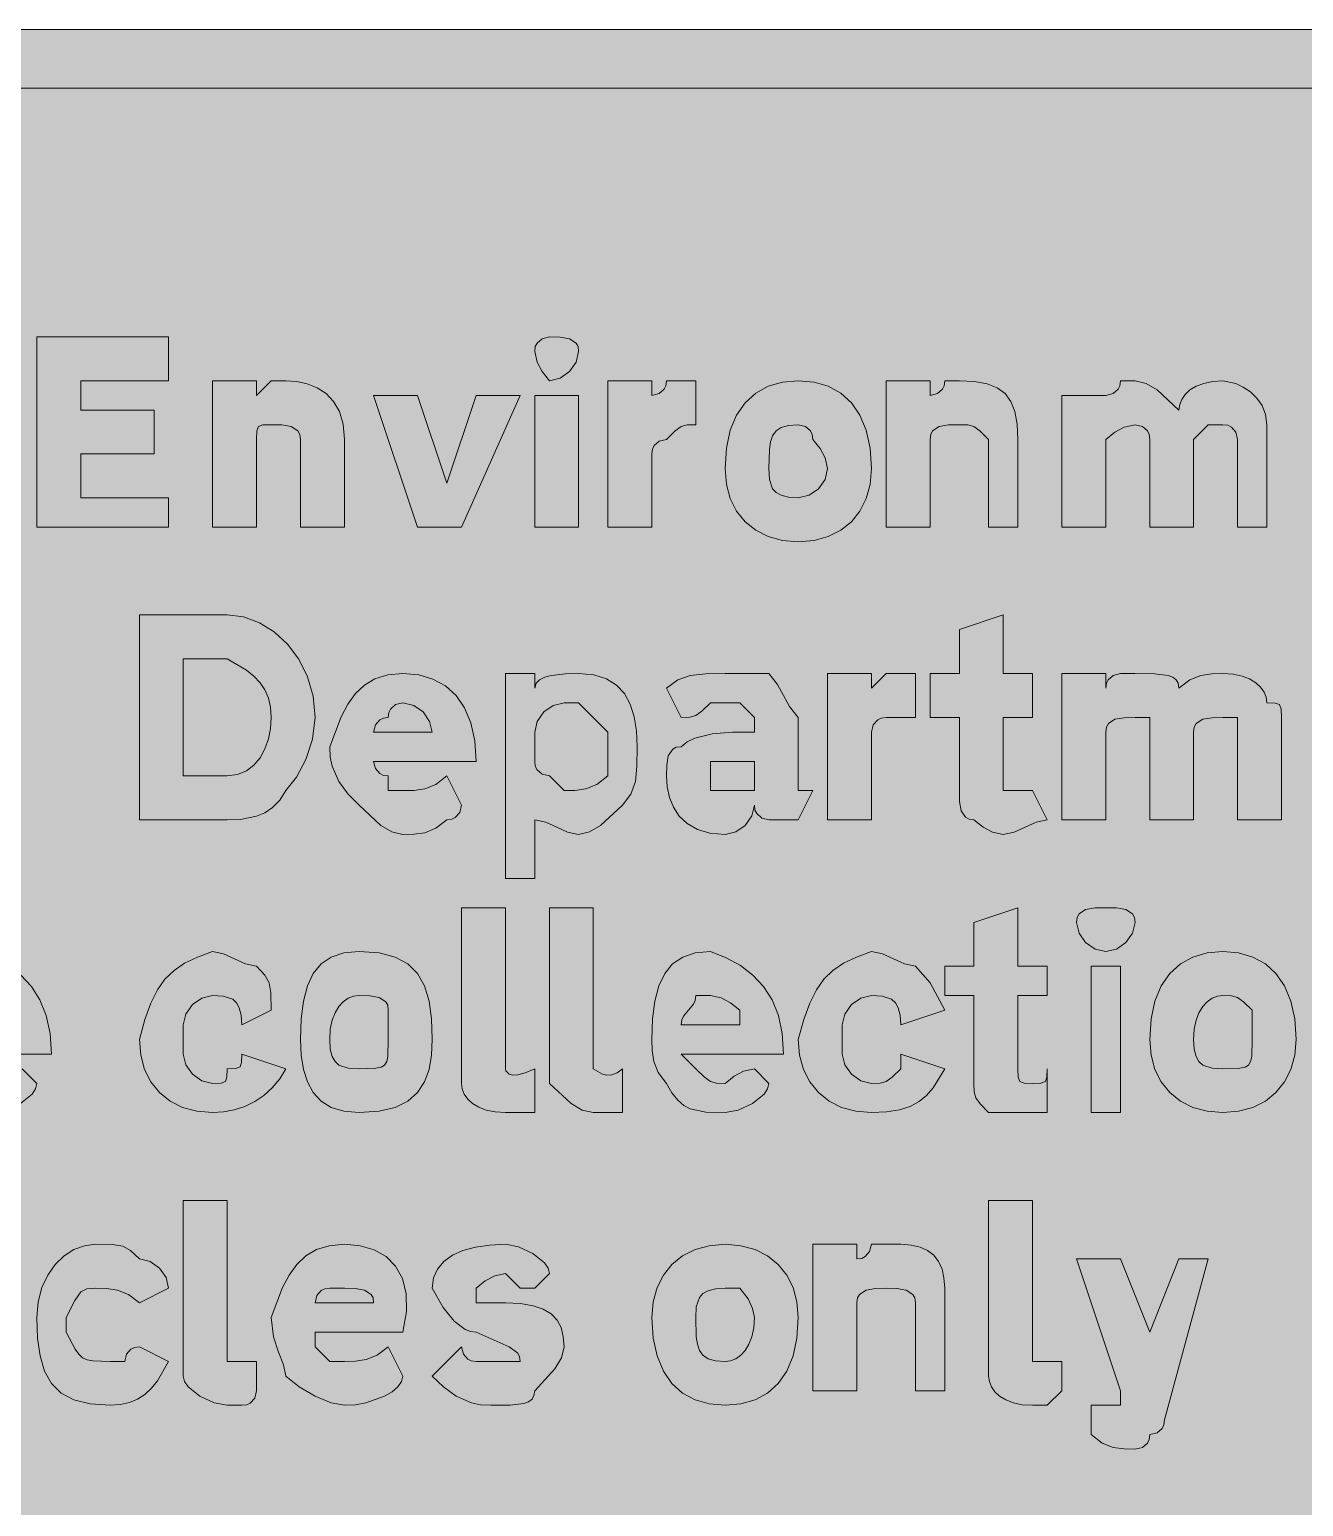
# Model space of a CAD drawing. Header units: metres. Extents: x 121 to 445, y 9 to 260.
# Drawn here: x 257.7 to 362.1, y 139.1 to 260.2 of the extents above; entities that cross this region are included whole.
import ezdxf

# ---------------------------------------------------------------- set-up
doc = ezdxf.new("R2010")
doc.units = ezdxf.units.M
doc.layers.add('FILL_BLACK_000000', color=7, linetype='Continuous', true_color=0x000000)
doc.layers.add('FILL_WHITE_FFFFFF', color=7, linetype='Continuous', true_color=0xffffff)

msp = doc.modelspace()

# ---------------------------------------------------------------- hatches: boundary and pattern name
at = {"layer": 'FILL_BLACK_000000', "true_color": 0x000000}
h = msp.add_hatch(color=7, dxfattribs=at)
h.dxf.hatch_style = 1
h.paths.add_polyline_path([(131.07, 9.36), (130.17, 9.42), (129.27, 9.58), (128.37, 9.87), (127.47, 10.26), (125.67, 11.38), (123.87, 12.96), (122.99, 14.07), (122.22, 15.51), (121.68, 17.18), (121.47, 18.96), (121.47, 250.56), (121.68, 252.36), (122.22, 254.16), (122.99, 255.96), (123.87, 257.76), (125.67, 258.64), (127.47, 259.41), (129.27, 259.95), (131.07, 260.16), (435.87, 260.16), (436.77, 260.14), (437.67, 260.01), (438.57, 259.65), (439.47, 258.96), (440.35, 258.77), (441.12, 258.36), (441.87, 257.76), (443.52, 255.96), (444.06, 255.06), (444.27, 254.16), (444.46, 253.26), (444.87, 252.36), (445.28, 251.46), (445.47, 250.56), (445.47, 18.96), (445.41, 18.06), (445.25, 17.18), (444.96, 16.32), (444.57, 15.51), (444.06, 14.75), (443.45, 14.07), (442.71, 13.46), (441.87, 12.96), (441.37, 12.12), (440.76, 11.38), (440.08, 10.77), (439.32, 10.26), (438.51, 9.87), (437.65, 9.58), (436.77, 9.42), (435.87, 9.36), (131.07, 9.36)])
h = msp.add_hatch(color=7, dxfattribs=at)
h.dxf.hatch_style = 1
h.paths.add_polyline_path([(261.87, 221.76), (269.07, 221.76), (269.07, 219.36), (258.27, 219.36), (258.27, 234.96), (269.07, 234.96), (269.07, 231.36), (261.87, 231.36), (261.87, 228.96), (267.87, 228.96), (267.87, 225.36), (261.87, 225.36), (261.87, 221.76)])
h = msp.add_hatch(color=7, dxfattribs=at)
h.dxf.hatch_style = 1
h.paths.add_polyline_path([(302.46, 232.88), (301.92, 232.11), (301.15, 231.57), (300.27, 231.36), (299.67, 232.11), (299.26, 232.88), (299.07, 233.76), (299.12, 234.16), (299.26, 234.45), (299.67, 234.81), (300.27, 234.96), (301.15, 234.94), (301.92, 234.81), (302.46, 234.45), (302.62, 234.16), (302.67, 233.76), (302.46, 232.88)])
h = msp.add_hatch(color=7, dxfattribs=at)
h.dxf.hatch_style = 1
h.paths.add_polyline_path([(279.87, 219.36), (279.87, 225.36), (279.87, 226.56), (279.82, 226.96), (279.66, 227.25), (279.12, 227.61), (278.35, 227.74), (277.47, 227.76), (276.78, 227.74), (276.42, 227.61), (276.29, 227.25), (276.27, 226.56), (276.27, 219.36), (272.67, 219.36), (272.67, 231.36), (276.27, 231.36), (276.27, 230.16), (277.47, 231.36), (278.67, 231.36), (279.57, 231.3), (280.43, 231.12), (281.24, 230.79), (281.97, 230.31), (282.58, 229.66), (283.06, 228.83), (283.36, 227.8), (283.47, 226.56), (283.47, 219.36), (279.87, 219.36)])
h = msp.add_hatch(color=7, dxfattribs=at)
h.dxf.hatch_style = 1
h.paths.add_polyline_path([(305.07, 231.36), (308.67, 231.36), (308.67, 230.16), (309.27, 230.31), (309.68, 230.67), (309.82, 230.96), (309.87, 231.36), (312.27, 231.36), (312.27, 227.76), (311.56, 227.74), (311.07, 227.61), (310.58, 227.25), (309.87, 226.56), (309.27, 226.41), (308.86, 226.05), (308.72, 225.76), (308.67, 225.36), (308.67, 219.36), (305.07, 219.36), (305.07, 231.36)])
h = msp.add_hatch(color=7, dxfattribs=at)
h.dxf.hatch_style = 1
h.paths.add_polyline_path([(326.24, 221.7), (325.72, 220.68), (325.02, 219.81), (324.15, 219.11), (323.13, 218.59), (321.96, 218.27), (320.67, 218.16), (319.38, 218.27), (318.21, 218.59), (317.19, 219.11), (316.32, 219.81), (315.62, 220.68), (315.1, 221.7), (314.78, 222.87), (314.67, 224.16), (314.78, 225.85), (315.1, 227.31), (315.62, 228.55), (316.32, 229.56), (317.19, 230.35), (318.21, 230.91), (319.38, 231.25), (320.67, 231.36), (321.96, 231.25), (323.13, 230.91), (324.15, 230.35), (325.02, 229.56), (325.72, 228.55), (326.24, 227.31), (326.56, 225.85), (326.67, 224.16), (326.56, 222.87), (326.24, 221.7)])
h.paths.add_polyline_path([(322.47, 225.81), (321.87, 226.56), (321.82, 226.96), (321.68, 227.25), (321.27, 227.61), (320.67, 227.76), (319.88, 227.7), (319.28, 227.53), (318.86, 227.25), (318.57, 226.86), (318.4, 226.35), (318.31, 225.73), (318.27, 224.16), (318.31, 223.28), (318.57, 222.51), (318.86, 222.2), (319.28, 221.97), (319.88, 221.81), (320.67, 221.76), (321.55, 221.97), (322.32, 222.51), (322.86, 223.28), (323.07, 224.16), (322.88, 225.04), (322.47, 225.81)], flags=16)
h = msp.add_hatch(color=7, dxfattribs=at)
h.dxf.hatch_style = 1
h.paths.add_polyline_path([(336.27, 219.36), (336.27, 225.36), (336.27, 226.56), (335.56, 227.25), (335.07, 227.61), (334.58, 227.74), (333.87, 227.76), (332.99, 227.74), (332.22, 227.61), (331.68, 227.25), (331.52, 226.96), (331.47, 226.56), (331.47, 219.36), (327.87, 219.36), (327.87, 231.36), (331.47, 231.36), (331.47, 230.16), (332.07, 230.31), (332.48, 230.67), (332.62, 230.96), (332.67, 231.36), (333.87, 231.36), (335.11, 231.3), (336.14, 231.12), (336.97, 230.79), (337.62, 230.31), (338.1, 229.66), (338.43, 228.83), (338.61, 227.8), (338.67, 226.56), (338.67, 219.36), (336.27, 219.36)])
h = msp.add_hatch(color=7, dxfattribs=at)
h.dxf.hatch_style = 1
h.paths.add_polyline_path([(353.07, 226.56), (353.07, 219.36), (349.47, 219.36), (349.47, 226.56), (349.42, 226.96), (349.28, 227.25), (348.87, 227.61), (348.27, 227.76), (347.39, 227.57), (346.62, 227.16), (345.87, 226.56), (345.87, 219.36), (342.27, 219.36), (342.27, 230.16), (345.87, 230.16), (346.47, 230.31), (346.88, 230.67), (347.02, 230.96), (347.07, 231.36), (348.27, 231.36), (349.17, 231.15), (350.07, 230.61), (351.87, 228.96), (351.93, 229.41), (352.1, 229.84), (352.38, 230.25), (352.77, 230.61), (353.28, 230.92), (353.9, 231.15), (354.63, 231.31), (355.47, 231.36), (356.54, 231.13), (357.14, 230.85), (357.72, 230.46), (358.25, 229.95), (358.68, 229.33), (358.96, 228.6), (359.07, 227.76), (359.07, 219.36), (356.67, 219.36), (356.67, 226.56), (356.52, 227.16), (356.16, 227.57), (355.87, 227.71), (355.47, 227.76), (354.27, 227.76), (353.07, 226.56)])
h = msp.add_hatch(color=7, dxfattribs=at)
h.dxf.hatch_style = 1
h.paths.add_polyline_path([(285.87, 230.16), (289.47, 230.16), (291.87, 222.96), (294.27, 230.16), (297.87, 230.16), (293.07, 219.36), (291.87, 219.36), (289.47, 219.36), (285.87, 230.16)])
h = msp.add_hatch(color=7, dxfattribs=at)
h.dxf.hatch_style = 1
h.paths.add_polyline_path([(299.07, 219.36), (299.07, 230.16), (302.67, 230.16), (302.67, 219.36), (299.07, 219.36)])
h = msp.add_hatch(color=7, dxfattribs=at)
h.dxf.hatch_style = 1
h.paths.add_polyline_path([(266.67, 212.16), (273.87, 212.16), (275.21, 212), (276.51, 211.52), (277.73, 210.77), (278.82, 209.76), (279.74, 208.53), (280.45, 207.1), (280.91, 205.5), (281.07, 203.76), (280.86, 201.98), (280.32, 200.31), (279.55, 198.87), (278.67, 197.76), (278.17, 196.97), (277.58, 196.37), (276.94, 195.95), (276.27, 195.66), (274.96, 195.4), (273.87, 195.36), (266.67, 195.36), (266.67, 212.16)])
h.paths.add_polyline_path([(272.67, 198.96), (273.87, 198.96), (274.71, 199.07), (275.45, 199.37), (276.06, 199.85), (276.57, 200.46), (276.96, 201.19), (277.25, 202), (277.41, 202.86), (277.47, 203.76), (277.41, 204.61), (277.25, 205.35), (276.96, 206.02), (276.57, 206.61), (276.06, 207.15), (275.45, 207.64), (273.87, 208.56), (272.67, 208.56), (270.27, 208.56), (270.27, 198.96), (272.67, 198.96)], flags=16)
h = msp.add_hatch(color=7, dxfattribs=at)
h.dxf.hatch_style = 1
h.paths.add_polyline_path([(339.87, 207.36), (339.87, 203.76), (337.47, 203.76), (337.47, 198.96), (337.47, 197.76), (338.67, 197.76), (339.87, 197.76), (341.07, 195.36), (340.17, 195.17), (339.27, 194.76), (338.37, 194.35), (337.47, 194.16), (336.59, 194.35), (335.82, 194.76), (335.07, 195.36), (334.67, 195.41), (334.38, 195.57), (334.02, 196.11), (333.89, 196.88), (333.87, 197.76), (333.87, 203.76), (331.47, 203.76), (331.47, 207.36), (333.87, 207.36), (333.87, 210.96), (337.47, 212.16), (337.47, 207.36), (339.87, 207.36)])
h = msp.add_hatch(color=7, dxfattribs=at)
h.dxf.hatch_style = 1
h.paths.add_polyline_path([(286.02, 199.56), (286.38, 199.15), (286.67, 199.01), (287.07, 198.96), (287.07, 197.76), (288.27, 197.76), (289.17, 197.78), (290.07, 197.91), (290.97, 198.27), (291.87, 198.96), (293.07, 196.56), (292.92, 195.96), (292.56, 195.55), (292.27, 195.41), (291.87, 195.36), (290.97, 194.67), (290.07, 194.31), (289.17, 194.18), (288.27, 194.16), (287.37, 194.37), (286.47, 194.91), (284.67, 196.56), (283.79, 197.48), (283.02, 198.51), (282.48, 199.77), (282.32, 200.51), (282.27, 201.36), (283.21, 203.82), (283.75, 204.84), (284.37, 205.71), (285.11, 206.41), (285.98, 206.93), (287.03, 207.25), (288.27, 207.36), (289.56, 207.25), (290.73, 206.91), (291.75, 206.35), (292.62, 205.56), (293.32, 204.55), (293.84, 203.31), (294.16, 201.85), (294.27, 200.16), (285.87, 200.16), (286.02, 199.56)])
h.paths.add_polyline_path([(290.46, 203.44), (289.92, 204.21), (289.15, 204.75), (288.27, 204.96), (287.67, 204.81), (287.26, 204.45), (287.12, 204.16), (287.07, 203.76), (286.67, 203.71), (286.38, 203.57), (286.02, 203.16), (285.87, 202.56), (290.67, 202.56), (290.46, 203.44)], flags=16)
h = msp.add_hatch(color=7, dxfattribs=at)
h.dxf.hatch_style = 1
h.paths.add_polyline_path([(307.32, 198.51), (306.96, 197.48), (306.27, 196.56), (304.47, 194.91), (303.57, 194.37), (302.67, 194.16), (301.77, 194.35), (300.87, 194.76), (299.97, 195.17), (299.07, 195.36), (299.07, 190.56), (296.67, 190.56), (296.67, 207.36), (299.07, 207.36), (299.07, 206.16), (299.18, 206.56), (299.46, 206.85), (299.89, 207.07), (300.42, 207.21), (301.6, 207.34), (302.67, 207.36), (303.91, 207.25), (304.94, 206.93), (305.77, 206.41), (306.42, 205.71), (306.9, 204.84), (307.23, 203.82), (307.41, 202.65), (307.47, 201.36), (307.45, 199.77), (307.32, 198.51)])
h.paths.add_polyline_path([(303.27, 197.91), (304.17, 198.27), (305.07, 198.96), (305.07, 200.16), (305.07, 202.56), (302.67, 204.96), (301.47, 204.96), (300.59, 204.75), (299.82, 204.21), (299.28, 203.44), (299.07, 202.56), (299.07, 200.16), (299.12, 199.76), (299.26, 199.47), (299.67, 199.11), (300.27, 198.96), (301.47, 197.76), (302.37, 197.78), (303.27, 197.91)], flags=16)
h = msp.add_hatch(color=7, dxfattribs=at)
h.dxf.hatch_style = 1
h.paths.add_polyline_path([(318.27, 195.36), (317.67, 195.51), (317.26, 195.87), (317.12, 196.16), (317.07, 196.56), (316.86, 195.68), (316.32, 194.91), (315.55, 194.37), (314.67, 194.16), (313.43, 194.27), (312.4, 194.57), (311.57, 195.05), (310.92, 195.66), (310.44, 196.39), (310.11, 197.2), (309.93, 198.06), (309.87, 198.96), (309.89, 199.84), (310.02, 200.61), (310.38, 201.15), (310.67, 201.31), (311.07, 201.36), (311.57, 201.76), (312.18, 202.05), (313.62, 202.41), (315.29, 202.54), (317.07, 202.56), (317.07, 203.76), (315.87, 204.96), (314.67, 204.96), (313.47, 204.96), (312.76, 204.27), (312.27, 203.91), (311.78, 203.78), (311.07, 203.76), (309.87, 206.16), (310.79, 206.85), (311.82, 207.21), (313.08, 207.34), (314.67, 207.36), (318.27, 207.36), (318.98, 206.46), (319.47, 205.56), (319.96, 204.66), (320.67, 203.76), (320.67, 197.76), (321.87, 197.76), (320.67, 195.36), (318.27, 195.36)])
h.paths.add_polyline_path([(314.67, 197.76), (317.07, 197.76), (317.07, 200.16), (313.47, 200.16), (313.47, 198.96), (313.47, 197.76), (314.67, 197.76)], flags=16)
h = msp.add_hatch(color=7, dxfattribs=at)
h.dxf.hatch_style = 1
h.paths.add_polyline_path([(323.07, 207.36), (326.67, 207.36), (326.67, 206.16), (327.87, 207.36), (330.27, 207.36), (330.27, 203.76), (327.87, 203.76), (327.47, 203.71), (327.18, 203.57), (326.82, 203.16), (326.67, 202.56), (326.67, 195.36), (323.07, 195.36), (323.07, 207.36)])
h = msp.add_hatch(color=7, dxfattribs=at)
h.dxf.hatch_style = 1
h.paths.add_polyline_path([(354.59, 203.74), (353.82, 203.61), (353.28, 203.25), (353.12, 202.96), (353.07, 202.56), (353.07, 195.36), (349.47, 195.36), (349.47, 203.76), (348.27, 203.76), (347.39, 203.74), (346.62, 203.61), (346.08, 203.25), (345.92, 202.96), (345.87, 202.56), (345.87, 195.36), (342.27, 195.36), (342.27, 207.36), (345.87, 207.36), (345.87, 206.16), (345.92, 206.56), (346.06, 206.85), (346.47, 207.21), (347.07, 207.36), (348.27, 207.36), (349.85, 207.34), (350.97, 207.21), (351.36, 207.07), (351.65, 206.85), (351.81, 206.56), (351.87, 206.16), (352.77, 206.85), (353.67, 207.21), (354.57, 207.34), (355.47, 207.36), (356.31, 207.31), (357.05, 207.15), (357.66, 206.92), (358.17, 206.61), (358.56, 206.25), (358.85, 205.84), (359.01, 205.41), (359.07, 204.96), (359.76, 204.94), (360.12, 204.81), (360.25, 204.45), (360.27, 203.76), (360.27, 195.36), (356.67, 195.36), (356.67, 203.76), (355.47, 203.76), (354.59, 203.74)])
h = msp.add_hatch(color=7, dxfattribs=at)
h.dxf.hatch_style = 1
h.paths.add_polyline_path([(296.67, 174.96), (296.71, 174.79), (296.97, 174.51), (297.26, 174.43), (297.68, 174.45), (298.28, 174.62), (299.07, 174.96), (299.07, 171.36), (297.87, 171.36), (296.67, 171.36), (295.83, 171.41), (295.1, 171.57), (294.48, 171.8), (293.97, 172.11), (293.58, 172.47), (293.3, 172.88), (293.13, 173.31), (293.07, 173.76), (293.07, 188.16), (296.67, 188.16), (296.67, 174.96)])
h = msp.add_hatch(color=7, dxfattribs=at)
h.dxf.hatch_style = 1
h.paths.add_polyline_path([(303.87, 174.96), (304.62, 174.51), (304.98, 174.43), (305.39, 174.45), (305.82, 174.62), (306.27, 174.96), (306.27, 171.36), (303.87, 171.36), (302.97, 171.57), (302.07, 172.11), (300.27, 173.76), (300.27, 188.16), (303.87, 188.16), (303.87, 174.96)])
h = msp.add_hatch(color=7, dxfattribs=at)
h.dxf.hatch_style = 1
h.paths.add_polyline_path([(341.07, 183.36), (341.07, 180.96), (338.67, 180.96), (338.67, 174.96), (338.69, 174.27), (338.82, 173.91), (339.18, 173.78), (339.87, 173.76), (340.56, 173.78), (340.92, 173.91), (341.05, 174.27), (341.07, 174.96), (341.07, 171.36), (338.67, 171.36), (336.27, 171.36), (335.58, 172.07), (335.22, 172.56), (335.09, 173.05), (335.07, 173.76), (335.07, 180.96), (332.67, 180.96), (332.67, 183.36), (335.07, 183.36), (335.07, 186.96), (338.67, 188.16), (338.67, 183.36), (341.07, 183.36)])
h = msp.add_hatch(color=7, dxfattribs=at)
h.dxf.hatch_style = 1
h.paths.add_polyline_path([(348.06, 186.08), (347.52, 185.31), (346.75, 184.77), (345.87, 184.56), (344.99, 184.77), (344.22, 185.31), (343.68, 186.08), (343.47, 186.96), (343.52, 187.36), (343.68, 187.65), (344.22, 188.01), (344.99, 188.14), (345.87, 188.16), (346.75, 188.14), (347.52, 188.01), (348.06, 187.65), (348.22, 187.36), (348.27, 186.96), (348.06, 186.08)])
h = msp.add_hatch(color=7, dxfattribs=at)
h.dxf.hatch_style = 1
h.paths.add_polyline_path([(252.27, 174.96), (252.32, 174.56), (252.48, 174.27), (253.02, 173.91), (253.79, 173.78), (254.67, 173.76), (255.42, 174.36), (256.19, 174.77), (257.07, 174.96), (258.27, 173.76), (258.16, 173.31), (257.88, 172.88), (256.92, 172.11), (255.74, 171.57), (254.67, 171.36), (253.08, 171.4), (251.82, 171.66), (251.28, 171.95), (250.79, 172.37), (250.32, 172.97), (249.87, 173.76), (249.18, 174.66), (248.82, 175.56), (248.69, 176.46), (248.67, 177.36), (248.73, 179.05), (248.91, 180.51), (249.24, 181.75), (249.72, 182.76), (250.37, 183.55), (251.2, 184.11), (252.23, 184.45), (253.47, 184.56), (254.76, 184.05), (255.93, 183.42), (256.95, 182.64), (257.82, 181.71), (258.52, 180.61), (259.04, 179.33), (259.36, 177.85), (259.47, 176.16), (251.07, 176.16), (252.27, 174.96)])
h.paths.add_polyline_path([(255.87, 179.76), (255.12, 180.36), (254.35, 180.77), (253.47, 180.96), (252.27, 180.96), (252.22, 180.56), (252.08, 180.25), (251.67, 179.76), (251.26, 179.27), (251.12, 178.96), (251.07, 178.56), (255.87, 178.56), (255.87, 179.76)], flags=16)
h = msp.add_hatch(color=7, dxfattribs=at)
h.dxf.hatch_style = 1
h.paths.add_polyline_path([(273.57, 184.37), (274.47, 183.96), (275.37, 183.55), (276.27, 183.36), (276.96, 182.63), (277.32, 182.01), (277.45, 181.17), (277.47, 179.76), (275.07, 178.56), (275.02, 179.35), (274.86, 179.95), (274.63, 180.37), (274.32, 180.66), (273.55, 180.92), (272.67, 180.96), (271.79, 180.75), (271.02, 180.21), (270.48, 179.44), (270.27, 178.56), (270.27, 177.36), (270.27, 176.16), (270.48, 175.28), (271.02, 174.51), (271.79, 173.97), (272.67, 173.76), (273.36, 173.78), (273.72, 173.91), (273.85, 174.27), (273.87, 174.96), (274.56, 174.98), (274.92, 175.11), (275.05, 175.47), (275.07, 176.16), (278.67, 174.96), (278.17, 174.12), (277.56, 173.38), (276.88, 172.77), (276.12, 172.26), (275.31, 171.87), (274.45, 171.58), (273.57, 171.42), (272.67, 171.36), (271.38, 171.47), (270.21, 171.79), (269.19, 172.31), (268.32, 173.01), (267.62, 173.88), (267.1, 174.9), (266.78, 176.07), (266.67, 177.36), (267.12, 179), (267.61, 180.34), (268.15, 181.43), (268.77, 182.31), (269.51, 183.02), (270.38, 183.6), (271.43, 184.1), (272.67, 184.56), (273.57, 184.37)])
h = msp.add_hatch(color=7, dxfattribs=at)
h.dxf.hatch_style = 1
h.paths.add_polyline_path([(290.41, 174.9), (290.04, 173.88), (289.47, 173.01), (288.68, 172.31), (287.63, 171.79), (286.31, 171.47), (284.67, 171.36), (283.43, 171.47), (282.4, 171.79), (281.57, 172.31), (280.92, 173.01), (280.44, 173.88), (280.11, 174.9), (279.93, 176.07), (279.87, 177.36), (279.93, 179.05), (280.11, 180.51), (280.44, 181.75), (280.92, 182.76), (281.57, 183.55), (282.4, 184.11), (283.43, 184.45), (284.67, 184.56), (286.31, 184.45), (287.63, 184.11), (288.68, 183.55), (289.47, 182.76), (290.04, 181.75), (290.41, 180.51), (290.61, 179.05), (290.67, 177.36), (290.61, 176.07), (290.41, 174.9)])
h.paths.add_polyline_path([(287.02, 180.16), (286.86, 180.45), (286.32, 180.81), (285.55, 180.94), (284.67, 180.96), (284.22, 180.9), (283.79, 180.73), (283.38, 180.45), (283.02, 180.06), (282.71, 179.55), (282.48, 178.93), (282.32, 178.2), (282.27, 177.36), (282.32, 176.57), (282.48, 175.97), (282.71, 175.55), (283.02, 175.26), (283.79, 175), (284.67, 174.96), (286.06, 175), (286.48, 175.09), (286.77, 175.26), (286.94, 175.55), (287.03, 175.97), (287.07, 177.36), (287.07, 179.76), (287.02, 180.16)], flags=16)
h = msp.add_hatch(color=7, dxfattribs=at)
h.dxf.hatch_style = 1
h.paths.add_polyline_path([(312.27, 174.96), (312.98, 174.27), (313.47, 173.91), (313.96, 173.78), (314.67, 173.76), (315.42, 174.36), (316.19, 174.77), (317.07, 174.96), (318.27, 173.76), (318.16, 173.31), (317.88, 172.88), (316.92, 172.11), (315.74, 171.57), (314.67, 171.36), (313.08, 171.4), (311.82, 171.66), (311.28, 171.95), (310.79, 172.37), (310.32, 172.97), (309.87, 173.76), (309.18, 174.66), (308.82, 175.56), (308.69, 176.46), (308.67, 177.36), (308.73, 179.05), (308.91, 180.51), (309.24, 181.75), (309.72, 182.76), (310.37, 183.55), (311.2, 184.11), (312.23, 184.45), (313.47, 184.56), (314.76, 184.05), (315.93, 183.42), (316.95, 182.64), (317.82, 181.71), (318.52, 180.61), (319.04, 179.33), (319.36, 177.85), (319.47, 176.16), (311.07, 176.16), (312.27, 174.96)])
h.paths.add_polyline_path([(315.87, 179.76), (315.12, 180.36), (314.35, 180.77), (313.47, 180.96), (312.27, 180.96), (312.22, 180.56), (312.08, 180.25), (311.67, 179.76), (311.26, 179.27), (311.12, 178.96), (311.07, 178.56), (315.87, 178.56), (315.87, 179.76)], flags=16)
h = msp.add_hatch(color=7, dxfattribs=at)
h.dxf.hatch_style = 1
h.paths.add_polyline_path([(327.57, 184.37), (328.47, 183.96), (329.37, 183.55), (330.27, 183.36), (331.47, 182.01), (332.67, 179.76), (329.07, 178.56), (329.02, 179.35), (328.86, 179.95), (328.63, 180.37), (328.32, 180.66), (327.55, 180.92), (326.67, 180.96), (325.79, 180.75), (325.02, 180.21), (324.48, 179.44), (324.27, 178.56), (324.27, 177.36), (324.27, 176.16), (324.48, 175.28), (325.02, 174.51), (325.79, 173.97), (326.67, 173.76), (327.38, 173.78), (327.87, 173.91), (328.36, 174.27), (329.07, 174.96), (329.07, 176.16), (332.67, 174.96), (331.73, 173.38), (331.19, 172.77), (330.57, 172.26), (329.83, 171.87), (328.96, 171.58), (327.91, 171.42), (326.67, 171.36), (325.38, 171.47), (324.21, 171.79), (323.19, 172.31), (322.32, 173.01), (321.62, 173.88), (321.1, 174.9), (320.78, 176.07), (320.67, 177.36), (321.12, 179), (321.61, 180.34), (322.15, 181.43), (322.77, 182.31), (323.51, 183.02), (324.38, 183.6), (325.43, 184.1), (326.67, 184.56), (327.57, 184.37)])
h = msp.add_hatch(color=7, dxfattribs=at)
h.dxf.hatch_style = 1
h.paths.add_polyline_path([(361.04, 174.9), (360.52, 173.88), (359.82, 173.01), (358.95, 172.31), (357.93, 171.79), (356.76, 171.47), (355.47, 171.36), (354.18, 171.47), (353.01, 171.79), (351.99, 172.31), (351.12, 173.01), (350.42, 173.88), (349.9, 174.9), (349.58, 176.07), (349.47, 177.36), (349.58, 179.05), (349.9, 180.51), (350.42, 181.75), (351.12, 182.76), (351.99, 183.55), (353.01, 184.11), (354.18, 184.45), (355.47, 184.56), (356.76, 184.45), (357.93, 184.11), (358.95, 183.55), (359.82, 182.76), (360.52, 181.75), (361.04, 180.51), (361.36, 179.05), (361.47, 177.36), (361.36, 176.07), (361.04, 174.9)])
h.paths.add_polyline_path([(357.16, 180.45), (356.67, 180.81), (356.18, 180.94), (355.47, 180.96), (355.02, 180.9), (354.59, 180.73), (354.18, 180.45), (353.82, 180.06), (353.51, 179.55), (353.28, 178.93), (353.12, 178.2), (353.07, 177.36), (353.12, 176.57), (353.28, 175.97), (353.51, 175.55), (353.82, 175.26), (354.59, 175), (355.47, 174.96), (356.86, 175), (357.28, 175.09), (357.57, 175.26), (357.74, 175.55), (357.83, 175.97), (357.87, 177.36), (357.87, 179.76), (357.16, 180.45)], flags=16)
h = msp.add_hatch(color=7, dxfattribs=at)
h.dxf.hatch_style = 1
h.paths.add_polyline_path([(344.67, 171.36), (344.67, 183.36), (347.07, 183.36), (347.07, 171.36), (344.67, 171.36)])
h = msp.add_hatch(color=7, dxfattribs=at)
h.dxf.hatch_style = 1
h.paths.add_polyline_path([(273.87, 152.16), (273.87, 150.96), (276.27, 150.96), (276.27, 148.56), (276.12, 147.96), (275.76, 147.55), (275.47, 147.41), (275.07, 147.36), (273.87, 147.36), (272.8, 147.57), (271.62, 148.11), (270.66, 148.88), (270.38, 149.31), (270.27, 149.76), (270.27, 150.96), (270.27, 164.16), (273.87, 164.16), (273.87, 152.16)])
h = msp.add_hatch(color=7, dxfattribs=at)
h.dxf.hatch_style = 1
h.paths.add_polyline_path([(339.87, 152.16), (339.87, 150.96), (342.27, 150.96), (342.27, 148.56), (341.07, 147.36), (339.87, 147.36), (339.03, 147.41), (338.3, 147.57), (337.68, 147.8), (337.17, 148.11), (336.78, 148.47), (336.5, 148.88), (336.33, 149.31), (336.27, 149.76), (336.27, 150.96), (336.27, 164.16), (339.87, 164.16), (339.87, 152.16)])
h = msp.add_hatch(color=7, dxfattribs=at)
h.dxf.hatch_style = 1
h.paths.add_polyline_path([(264.48, 160.54), (265.32, 160.41), (265.94, 160.05), (266.67, 159.36), (267.55, 159.15), (268.32, 158.61), (268.86, 157.84), (269.07, 156.96), (266.67, 155.76), (265.77, 156.45), (264.87, 156.81), (263.97, 156.94), (263.07, 156.96), (262.36, 156.92), (261.87, 156.66), (261.38, 155.95), (260.67, 154.56), (260.67, 153.36), (261.4, 151.97), (261.7, 151.55), (262.02, 151.26), (262.39, 151.09), (262.86, 151), (264.27, 150.96), (265.47, 150.96), (265.62, 151.56), (265.98, 151.97), (266.27, 152.11), (266.67, 152.16), (269.07, 150.96), (268.15, 149.38), (267.66, 148.77), (267.12, 148.26), (266.53, 147.87), (265.86, 147.58), (265.12, 147.42), (264.27, 147.36), (262.63, 147.47), (261.31, 147.81), (260.26, 148.37), (259.47, 149.16), (258.9, 150.17), (258.53, 151.41), (258.33, 152.87), (258.27, 154.56), (258.38, 155.85), (258.68, 157.02), (259.16, 158.04), (259.77, 158.91), (260.5, 159.61), (261.31, 160.13), (262.17, 160.45), (263.07, 160.56), (264.48, 160.54)])
h = msp.add_hatch(color=7, dxfattribs=at)
h.dxf.hatch_style = 1
h.paths.add_polyline_path([(281.07, 152.16), (282.27, 150.96), (283.47, 150.96), (284.37, 150.98), (285.27, 151.11), (286.17, 151.47), (287.07, 152.16), (288.27, 149.76), (288.16, 149.31), (287.86, 148.88), (287.38, 148.47), (286.77, 148.11), (285.23, 147.57), (284.37, 147.41), (283.47, 147.36), (282.38, 147.57), (281.07, 148.11), (279.76, 148.88), (278.67, 149.76), (278.48, 150.68), (278.07, 151.71), (277.66, 152.97), (277.47, 154.56), (278.41, 157.02), (278.95, 158.04), (279.57, 158.91), (280.31, 159.61), (281.18, 160.13), (282.23, 160.45), (283.47, 160.56), (284.76, 160.45), (285.91, 160.11), (286.89, 159.55), (287.67, 158.76), (288.23, 157.75), (288.53, 156.51), (288.56, 155.05), (288.27, 153.36), (281.07, 153.36), (281.07, 152.16)])
h.paths.add_polyline_path([(285.82, 156.16), (285.66, 156.45), (285.12, 156.81), (284.35, 156.94), (283.47, 156.96), (282.27, 156.96), (281.87, 156.91), (281.58, 156.77), (281.22, 156.36), (281.07, 155.76), (285.87, 155.76), (285.82, 156.16)], flags=16)
h = msp.add_hatch(color=7, dxfattribs=at)
h.dxf.hatch_style = 1
h.paths.add_polyline_path([(301.26, 151.26), (300.72, 150.36), (299.07, 148.56), (299.01, 148.16), (298.85, 147.87), (298.56, 147.65), (298.17, 147.51), (297.05, 147.38), (295.47, 147.36), (294.62, 147.41), (293.88, 147.57), (292.62, 148.11), (291.59, 148.88), (290.67, 149.76), (293.07, 152.16), (293.22, 151.56), (293.58, 151.15), (293.87, 151.01), (294.27, 150.96), (295.47, 150.96), (296.67, 150.96), (297.87, 150.96), (297.81, 151.36), (297.65, 151.67), (296.97, 152.16), (294.27, 153.36), (293.82, 153.42), (293.37, 153.58), (292.47, 154.26), (291.57, 155.38), (290.67, 156.96), (290.78, 157.8), (291.1, 158.53), (291.62, 159.15), (292.32, 159.66), (293.19, 160.05), (294.21, 160.33), (295.38, 160.5), (296.67, 160.56), (297.74, 160.35), (298.92, 159.81), (299.88, 159.04), (300.16, 158.61), (300.27, 158.16), (299.07, 156.96), (297.87, 156.96), (296.67, 158.16), (295.79, 157.97), (295.02, 157.56), (294.27, 156.96), (294.27, 155.76), (295.47, 155.76), (296.67, 155.76), (297.91, 155.7), (298.94, 155.53), (299.77, 155.25), (300.42, 154.86), (300.9, 154.35), (301.23, 153.73), (301.41, 153), (301.47, 152.16), (301.26, 151.26)])
h = msp.add_hatch(color=7, dxfattribs=at)
h.dxf.hatch_style = 1
h.paths.add_polyline_path([(320.24, 151.41), (319.72, 150.17), (319.02, 149.16), (318.15, 148.37), (317.13, 147.81), (315.96, 147.47), (314.67, 147.36), (313.38, 147.47), (312.21, 147.81), (311.19, 148.37), (310.32, 149.16), (309.62, 150.17), (309.1, 151.41), (308.78, 152.87), (308.67, 154.56), (308.78, 155.85), (309.1, 157.02), (309.62, 158.04), (310.32, 158.91), (311.19, 159.61), (312.21, 160.13), (313.38, 160.45), (314.67, 160.56), (315.96, 160.45), (317.13, 160.13), (318.15, 159.61), (319.02, 158.91), (319.72, 158.04), (320.24, 157.02), (320.56, 155.85), (320.67, 154.56), (320.56, 152.87), (320.24, 151.41)])
h.paths.add_polyline_path([(316.56, 156.08), (315.87, 156.96), (314.67, 156.96), (313.88, 156.91), (313.28, 156.75), (312.86, 156.52), (312.57, 156.21), (312.31, 155.44), (312.27, 154.56), (312.31, 152.98), (312.4, 152.37), (312.57, 151.86), (312.86, 151.47), (313.28, 151.18), (313.88, 151.02), (314.67, 150.96), (315.12, 151.02), (315.55, 151.18), (315.96, 151.47), (316.32, 151.86), (316.63, 152.37), (316.86, 152.98), (317.02, 153.72), (317.07, 154.56), (316.92, 155.31), (316.56, 156.08)], flags=16)
h = msp.add_hatch(color=7, dxfattribs=at)
h.dxf.hatch_style = 1
h.paths.add_polyline_path([(330.27, 148.56), (330.27, 154.56), (330.27, 155.76), (330.22, 156.16), (330.06, 156.45), (329.52, 156.81), (328.75, 156.94), (327.87, 156.96), (326.99, 156.94), (326.22, 156.81), (325.68, 156.45), (325.52, 156.16), (325.47, 155.76), (325.47, 148.56), (321.87, 148.56), (321.87, 160.56), (325.47, 160.56), (325.47, 159.36), (325.87, 159.41), (326.16, 159.55), (326.52, 159.96), (326.67, 160.56), (329.07, 160.56), (329.91, 160.5), (330.65, 160.33), (331.26, 160.05), (331.77, 159.66), (332.16, 159.15), (332.45, 158.53), (332.61, 157.8), (332.67, 156.96), (332.67, 155.76), (332.67, 148.56), (330.27, 148.56)])
h = msp.add_hatch(color=7, dxfattribs=at)
h.dxf.hatch_style = 1
h.paths.add_polyline_path([(350.67, 146.16), (350.62, 145.76), (350.48, 145.47), (350.07, 145.11), (349.47, 144.96), (349.42, 144.56), (349.28, 144.27), (348.87, 143.91), (348.27, 143.76), (347.37, 143.78), (346.47, 143.91), (345.57, 144.27), (344.67, 144.96), (344.67, 147.36), (345.87, 147.36), (347.07, 147.36), (347.07, 148.56), (343.47, 159.36), (347.07, 159.36), (349.47, 153.36), (351.87, 159.36), (354.27, 159.36), (350.67, 146.16)])
at = {"layer": 'FILL_WHITE_FFFFFF', "true_color": 0xffffff}
h = msp.add_hatch(color=7, dxfattribs=at)
h.dxf.hatch_style = 1
h.paths.add_polyline_path([(436.77, 255.34), (437.67, 255.21), (438.57, 254.85), (439.47, 254.16), (439.66, 253.26), (440.07, 252.36), (440.48, 251.46), (440.67, 250.56), (440.67, 18.96), (440.52, 18.36), (440.16, 17.95), (439.87, 17.81), (439.47, 17.76), (439.47, 15.36), (438.57, 15.17), (437.67, 14.76), (436.77, 14.35), (435.87, 14.16), (131.07, 14.16), (130.17, 14.35), (129.27, 14.76), (128.37, 15.17), (127.47, 15.36), (126.78, 16.26), (126.42, 17.16), (126.29, 18.06), (126.27, 18.96), (126.27, 250.56), (126.27, 251.76), (126.32, 252.16), (126.46, 252.47), (126.87, 252.96), (127.28, 253.45), (127.42, 253.76), (127.47, 254.16), (128.07, 254.31), (128.48, 254.67), (128.62, 254.96), (128.67, 255.36), (131.07, 255.36), (435.87, 255.36), (436.77, 255.34)])

# ---------------------------------------------------------------- linework, layer by layer
at = {"layer": 'FILL_BLACK_000000', "lineweight": 0, "true_color": 0x000000}
for points in [[(131.07, 260.16), (435.87, 260.16), (436.77, 260.14), (437.67, 260.01), (438.57, 259.65), (439.47, 258.96), (440.35, 258.77), (441.12, 258.36), (441.87, 257.76), (443.52, 255.96), (444.06, 255.06), (444.27, 254.16), (444.46, 253.26), (444.87, 252.36), (445.28, 251.46), (445.47, 250.56), (445.47, 18.96)], [(256.95, 182.64), (257.82, 181.71), (258.52, 180.61), (259.04, 179.33), (259.36, 177.85), (259.47, 176.16), (251.07, 176.16)], [(257.07, 174.96), (258.27, 173.76), (258.16, 173.31), (257.88, 172.88), (256.92, 172.11)]]:
    msp.add_lwpolyline(points, dxfattribs=at)
for points in [[(261.87, 221.76), (269.07, 221.76), (269.07, 219.36), (258.27, 219.36), (258.27, 234.96), (269.07, 234.96), (269.07, 231.36), (261.87, 231.36), (261.87, 228.96), (267.87, 228.96), (267.87, 225.36), (261.87, 225.36)], [(302.46, 232.88), (301.92, 232.11), (301.15, 231.57), (300.27, 231.36), (299.67, 232.11), (299.26, 232.88), (299.07, 233.76), (299.12, 234.16), (299.26, 234.45), (299.67, 234.81), (300.27, 234.96), (301.15, 234.94), (301.92, 234.81), (302.46, 234.45), (302.62, 234.16), (302.67, 233.76)], [(279.87, 219.36), (279.87, 225.36), (279.87, 226.56), (279.82, 226.96), (279.66, 227.25), (279.12, 227.61), (278.35, 227.74), (277.47, 227.76), (276.78, 227.74), (276.42, 227.61), (276.29, 227.25), (276.27, 226.56), (276.27, 219.36), (272.67, 219.36), (272.67, 231.36), (276.27, 231.36), (276.27, 230.16), (277.47, 231.36), (278.67, 231.36), (279.57, 231.3), (280.43, 231.12), (281.24, 230.79), (281.97, 230.31), (282.58, 229.66), (283.06, 228.83), (283.36, 227.8), (283.47, 226.56), (283.47, 219.36)], [(305.07, 231.36), (308.67, 231.36), (308.67, 230.16), (309.27, 230.31), (309.68, 230.67), (309.82, 230.96), (309.87, 231.36), (312.27, 231.36), (312.27, 227.76), (311.56, 227.74), (311.07, 227.61), (310.58, 227.25), (309.87, 226.56), (309.27, 226.41), (308.86, 226.05), (308.72, 225.76), (308.67, 225.36), (308.67, 219.36), (305.07, 219.36)], [(326.24, 221.7), (325.72, 220.68), (325.02, 219.81), (324.15, 219.11), (323.13, 218.59), (321.96, 218.27), (320.67, 218.16), (319.38, 218.27), (318.21, 218.59), (317.19, 219.11), (316.32, 219.81), (315.62, 220.68), (315.1, 221.7), (314.78, 222.87), (314.67, 224.16), (314.78, 225.85), (315.1, 227.31), (315.62, 228.55), (316.32, 229.56), (317.19, 230.35), (318.21, 230.91), (319.38, 231.25), (320.67, 231.36), (321.96, 231.25), (323.13, 230.91), (324.15, 230.35), (325.02, 229.56), (325.72, 228.55), (326.24, 227.31), (326.56, 225.85), (326.67, 224.16), (326.56, 222.87)], [(336.27, 219.36), (336.27, 225.36), (336.27, 226.56), (335.56, 227.25), (335.07, 227.61), (334.58, 227.74), (333.87, 227.76), (332.99, 227.74), (332.22, 227.61), (331.68, 227.25), (331.52, 226.96), (331.47, 226.56), (331.47, 219.36), (327.87, 219.36), (327.87, 231.36), (331.47, 231.36), (331.47, 230.16), (332.07, 230.31), (332.48, 230.67), (332.62, 230.96), (332.67, 231.36), (333.87, 231.36), (335.11, 231.3), (336.14, 231.12), (336.97, 230.79), (337.62, 230.31), (338.1, 229.66), (338.43, 228.83), (338.61, 227.8), (338.67, 226.56), (338.67, 219.36)], [(353.07, 226.56), (353.07, 219.36), (349.47, 219.36), (349.47, 226.56), (349.42, 226.96), (349.28, 227.25), (348.87, 227.61), (348.27, 227.76), (347.39, 227.57), (346.62, 227.16), (345.87, 226.56), (345.87, 219.36), (342.27, 219.36), (342.27, 230.16), (345.87, 230.16), (346.47, 230.31), (346.88, 230.67), (347.02, 230.96), (347.07, 231.36), (348.27, 231.36), (349.17, 231.15), (350.07, 230.61), (351.87, 228.96), (351.93, 229.41), (352.1, 229.84), (352.38, 230.25), (352.77, 230.61), (353.28, 230.92), (353.9, 231.15), (354.63, 231.31), (355.47, 231.36), (356.54, 231.13), (357.14, 230.85), (357.72, 230.46), (358.25, 229.95), (358.68, 229.33), (358.96, 228.6), (359.07, 227.76), (359.07, 219.36), (356.67, 219.36), (356.67, 226.56), (356.52, 227.16), (356.16, 227.57), (355.87, 227.71), (355.47, 227.76), (354.27, 227.76)], [(285.87, 230.16), (289.47, 230.16), (291.87, 222.96), (294.27, 230.16), (297.87, 230.16), (293.07, 219.36), (291.87, 219.36), (289.47, 219.36)], [(299.07, 219.36), (299.07, 230.16), (302.67, 230.16), (302.67, 219.36)], [(322.47, 225.81), (321.87, 226.56), (321.82, 226.96), (321.68, 227.25), (321.27, 227.61), (320.67, 227.76), (319.88, 227.7), (319.28, 227.53), (318.86, 227.25), (318.57, 226.86), (318.4, 226.35), (318.31, 225.73), (318.27, 224.16), (318.31, 223.28), (318.57, 222.51), (318.86, 222.2), (319.28, 221.97), (319.88, 221.81), (320.67, 221.76), (321.55, 221.97), (322.32, 222.51), (322.86, 223.28), (323.07, 224.16), (322.88, 225.04)], [(266.67, 212.16), (273.87, 212.16), (275.21, 212), (276.51, 211.52), (277.73, 210.77), (278.82, 209.76), (279.74, 208.53), (280.45, 207.1), (280.91, 205.5), (281.07, 203.76), (280.86, 201.98), (280.32, 200.31), (279.55, 198.87), (278.67, 197.76), (278.17, 196.97), (277.58, 196.37), (276.94, 195.95), (276.27, 195.66), (274.96, 195.4), (273.87, 195.36), (266.67, 195.36)], [(339.87, 207.36), (339.87, 203.76), (337.47, 203.76), (337.47, 198.96), (337.47, 197.76), (338.67, 197.76), (339.87, 197.76), (341.07, 195.36), (340.17, 195.17), (339.27, 194.76), (338.37, 194.35), (337.47, 194.16), (336.59, 194.35), (335.82, 194.76), (335.07, 195.36), (334.67, 195.41), (334.38, 195.57), (334.02, 196.11), (333.89, 196.88), (333.87, 197.76), (333.87, 203.76), (331.47, 203.76), (331.47, 207.36), (333.87, 207.36), (333.87, 210.96), (337.47, 212.16), (337.47, 207.36)], [(272.67, 198.96), (273.87, 198.96), (274.71, 199.07), (275.45, 199.37), (276.06, 199.85), (276.57, 200.46), (276.96, 201.19), (277.25, 202), (277.41, 202.86), (277.47, 203.76), (277.41, 204.61), (277.25, 205.35), (276.96, 206.02), (276.57, 206.61), (276.06, 207.15), (275.45, 207.64), (273.87, 208.56), (272.67, 208.56), (270.27, 208.56), (270.27, 198.96)], [(286.02, 199.56), (286.38, 199.15), (286.67, 199.01), (287.07, 198.96), (287.07, 197.76), (288.27, 197.76), (289.17, 197.78), (290.07, 197.91), (290.97, 198.27), (291.87, 198.96), (293.07, 196.56), (292.92, 195.96), (292.56, 195.55), (292.27, 195.41), (291.87, 195.36), (290.97, 194.67), (290.07, 194.31), (289.17, 194.18), (288.27, 194.16), (287.37, 194.37), (286.47, 194.91), (284.67, 196.56), (283.79, 197.48), (283.02, 198.51), (282.48, 199.77), (282.32, 200.51), (282.27, 201.36), (283.21, 203.82), (283.75, 204.84), (284.37, 205.71), (285.11, 206.41), (285.98, 206.93), (287.03, 207.25), (288.27, 207.36), (289.56, 207.25), (290.73, 206.91), (291.75, 206.35), (292.62, 205.56), (293.32, 204.55), (293.84, 203.31), (294.16, 201.85), (294.27, 200.16), (285.87, 200.16)], [(307.32, 198.51), (306.96, 197.48), (306.27, 196.56), (304.47, 194.91), (303.57, 194.37), (302.67, 194.16), (301.77, 194.35), (300.87, 194.76), (299.97, 195.17), (299.07, 195.36), (299.07, 190.56), (296.67, 190.56), (296.67, 207.36), (299.07, 207.36), (299.07, 206.16), (299.18, 206.56), (299.46, 206.85), (299.89, 207.07), (300.42, 207.21), (301.6, 207.34), (302.67, 207.36), (303.91, 207.25), (304.94, 206.93), (305.77, 206.41), (306.42, 205.71), (306.9, 204.84), (307.23, 203.82), (307.41, 202.65), (307.47, 201.36), (307.45, 199.77)], [(318.27, 195.36), (317.67, 195.51), (317.26, 195.87), (317.12, 196.16), (317.07, 196.56), (316.86, 195.68), (316.32, 194.91), (315.55, 194.37), (314.67, 194.16), (313.43, 194.27), (312.4, 194.57), (311.57, 195.05), (310.92, 195.66), (310.44, 196.39), (310.11, 197.2), (309.93, 198.06), (309.87, 198.96), (309.89, 199.84), (310.02, 200.61), (310.38, 201.15), (310.67, 201.31), (311.07, 201.36), (311.57, 201.76), (312.18, 202.05), (313.62, 202.41), (315.29, 202.54), (317.07, 202.56), (317.07, 203.76), (315.87, 204.96), (314.67, 204.96), (313.47, 204.96), (312.76, 204.27), (312.27, 203.91), (311.78, 203.78), (311.07, 203.76), (309.87, 206.16), (310.79, 206.85), (311.82, 207.21), (313.08, 207.34), (314.67, 207.36), (318.27, 207.36), (318.98, 206.46), (319.47, 205.56), (319.96, 204.66), (320.67, 203.76), (320.67, 197.76), (321.87, 197.76), (320.67, 195.36)], [(323.07, 207.36), (326.67, 207.36), (326.67, 206.16), (327.87, 207.36), (330.27, 207.36), (330.27, 203.76), (327.87, 203.76), (327.47, 203.71), (327.18, 203.57), (326.82, 203.16), (326.67, 202.56), (326.67, 195.36), (323.07, 195.36)], [(354.59, 203.74), (353.82, 203.61), (353.28, 203.25), (353.12, 202.96), (353.07, 202.56), (353.07, 195.36), (349.47, 195.36), (349.47, 203.76), (348.27, 203.76), (347.39, 203.74), (346.62, 203.61), (346.08, 203.25), (345.92, 202.96), (345.87, 202.56), (345.87, 195.36), (342.27, 195.36), (342.27, 207.36), (345.87, 207.36), (345.87, 206.16), (345.92, 206.56), (346.06, 206.85), (346.47, 207.21), (347.07, 207.36), (348.27, 207.36), (349.85, 207.34), (350.97, 207.21), (351.36, 207.07), (351.65, 206.85), (351.81, 206.56), (351.87, 206.16), (352.77, 206.85), (353.67, 207.21), (354.57, 207.34), (355.47, 207.36), (356.31, 207.31), (357.05, 207.15), (357.66, 206.92), (358.17, 206.61), (358.56, 206.25), (358.85, 205.84), (359.01, 205.41), (359.07, 204.96), (359.76, 204.94), (360.12, 204.81), (360.25, 204.45), (360.27, 203.76), (360.27, 195.36), (356.67, 195.36), (356.67, 203.76), (355.47, 203.76)], [(290.46, 203.44), (289.92, 204.21), (289.15, 204.75), (288.27, 204.96), (287.67, 204.81), (287.26, 204.45), (287.12, 204.16), (287.07, 203.76), (286.67, 203.71), (286.38, 203.57), (286.02, 203.16), (285.87, 202.56), (290.67, 202.56)], [(303.27, 197.91), (304.17, 198.27), (305.07, 198.96), (305.07, 200.16), (305.07, 202.56), (302.67, 204.96), (301.47, 204.96), (300.59, 204.75), (299.82, 204.21), (299.28, 203.44), (299.07, 202.56), (299.07, 200.16), (299.12, 199.76), (299.26, 199.47), (299.67, 199.11), (300.27, 198.96), (301.47, 197.76), (302.37, 197.78)], [(314.67, 197.76), (317.07, 197.76), (317.07, 200.16), (313.47, 200.16), (313.47, 198.96), (313.47, 197.76)], [(296.67, 174.96), (296.71, 174.79), (296.97, 174.51), (297.26, 174.43), (297.68, 174.45), (298.28, 174.62), (299.07, 174.96), (299.07, 171.36), (297.87, 171.36), (296.67, 171.36), (295.83, 171.41), (295.1, 171.57), (294.48, 171.8), (293.97, 172.11), (293.58, 172.47), (293.3, 172.88), (293.13, 173.31), (293.07, 173.76), (293.07, 188.16), (296.67, 188.16)], [(303.87, 174.96), (304.62, 174.51), (304.98, 174.43), (305.39, 174.45), (305.82, 174.62), (306.27, 174.96), (306.27, 171.36), (303.87, 171.36), (302.97, 171.57), (302.07, 172.11), (300.27, 173.76), (300.27, 188.16), (303.87, 188.16)], [(341.07, 183.36), (341.07, 180.96), (338.67, 180.96), (338.67, 174.96), (338.69, 174.27), (338.82, 173.91), (339.18, 173.78), (339.87, 173.76), (340.56, 173.78), (340.92, 173.91), (341.05, 174.27), (341.07, 174.96), (341.07, 171.36), (338.67, 171.36), (336.27, 171.36), (335.58, 172.07), (335.22, 172.56), (335.09, 173.05), (335.07, 173.76), (335.07, 180.96), (332.67, 180.96), (332.67, 183.36), (335.07, 183.36), (335.07, 186.96), (338.67, 188.16), (338.67, 183.36)], [(348.06, 186.08), (347.52, 185.31), (346.75, 184.77), (345.87, 184.56), (344.99, 184.77), (344.22, 185.31), (343.68, 186.08), (343.47, 186.96), (343.52, 187.36), (343.68, 187.65), (344.22, 188.01), (344.99, 188.14), (345.87, 188.16), (346.75, 188.14), (347.52, 188.01), (348.06, 187.65), (348.22, 187.36), (348.27, 186.96)], [(273.57, 184.37), (274.47, 183.96), (275.37, 183.55), (276.27, 183.36), (276.96, 182.63), (277.32, 182.01), (277.45, 181.17), (277.47, 179.76), (275.07, 178.56), (275.02, 179.35), (274.86, 179.95), (274.63, 180.37), (274.32, 180.66), (273.55, 180.92), (272.67, 180.96), (271.79, 180.75), (271.02, 180.21), (270.48, 179.44), (270.27, 178.56), (270.27, 177.36), (270.27, 176.16), (270.48, 175.28), (271.02, 174.51), (271.79, 173.97), (272.67, 173.76), (273.36, 173.78), (273.72, 173.91), (273.85, 174.27), (273.87, 174.96), (274.56, 174.98), (274.92, 175.11), (275.05, 175.47), (275.07, 176.16), (278.67, 174.96), (278.17, 174.12), (277.56, 173.38), (276.88, 172.77), (276.12, 172.26), (275.31, 171.87), (274.45, 171.58), (273.57, 171.42), (272.67, 171.36), (271.38, 171.47), (270.21, 171.79), (269.19, 172.31), (268.32, 173.01), (267.62, 173.88), (267.1, 174.9), (266.78, 176.07), (266.67, 177.36), (267.12, 179), (267.61, 180.34), (268.15, 181.43), (268.77, 182.31), (269.51, 183.02), (270.38, 183.6), (271.43, 184.1), (272.67, 184.56)], [(290.41, 174.9), (290.04, 173.88), (289.47, 173.01), (288.68, 172.31), (287.63, 171.79), (286.31, 171.47), (284.67, 171.36), (283.43, 171.47), (282.4, 171.79), (281.57, 172.31), (280.92, 173.01), (280.44, 173.88), (280.11, 174.9), (279.93, 176.07), (279.87, 177.36), (279.93, 179.05), (280.11, 180.51), (280.44, 181.75), (280.92, 182.76), (281.57, 183.55), (282.4, 184.11), (283.43, 184.45), (284.67, 184.56), (286.31, 184.45), (287.63, 184.11), (288.68, 183.55), (289.47, 182.76), (290.04, 181.75), (290.41, 180.51), (290.61, 179.05), (290.67, 177.36), (290.61, 176.07)], [(312.27, 174.96), (312.98, 174.27), (313.47, 173.91), (313.96, 173.78), (314.67, 173.76), (315.42, 174.36), (316.19, 174.77), (317.07, 174.96), (318.27, 173.76), (318.16, 173.31), (317.88, 172.88), (316.92, 172.11), (315.74, 171.57), (314.67, 171.36), (313.08, 171.4), (311.82, 171.66), (311.28, 171.95), (310.79, 172.37), (310.32, 172.97), (309.87, 173.76), (309.18, 174.66), (308.82, 175.56), (308.69, 176.46), (308.67, 177.36), (308.73, 179.05), (308.91, 180.51), (309.24, 181.75), (309.72, 182.76), (310.37, 183.55), (311.2, 184.11), (312.23, 184.45), (313.47, 184.56), (314.76, 184.05), (315.93, 183.42), (316.95, 182.64), (317.82, 181.71), (318.52, 180.61), (319.04, 179.33), (319.36, 177.85), (319.47, 176.16), (311.07, 176.16)], [(327.57, 184.37), (328.47, 183.96), (329.37, 183.55), (330.27, 183.36), (331.47, 182.01), (332.67, 179.76), (329.07, 178.56), (329.02, 179.35), (328.86, 179.95), (328.63, 180.37), (328.32, 180.66), (327.55, 180.92), (326.67, 180.96), (325.79, 180.75), (325.02, 180.21), (324.48, 179.44), (324.27, 178.56), (324.27, 177.36), (324.27, 176.16), (324.48, 175.28), (325.02, 174.51), (325.79, 173.97), (326.67, 173.76), (327.38, 173.78), (327.87, 173.91), (328.36, 174.27), (329.07, 174.96), (329.07, 176.16), (332.67, 174.96), (331.73, 173.38), (331.19, 172.77), (330.57, 172.26), (329.83, 171.87), (328.96, 171.58), (327.91, 171.42), (326.67, 171.36), (325.38, 171.47), (324.21, 171.79), (323.19, 172.31), (322.32, 173.01), (321.62, 173.88), (321.1, 174.9), (320.78, 176.07), (320.67, 177.36), (321.12, 179), (321.61, 180.34), (322.15, 181.43), (322.77, 182.31), (323.51, 183.02), (324.38, 183.6), (325.43, 184.1), (326.67, 184.56)], [(361.04, 174.9), (360.52, 173.88), (359.82, 173.01), (358.95, 172.31), (357.93, 171.79), (356.76, 171.47), (355.47, 171.36), (354.18, 171.47), (353.01, 171.79), (351.99, 172.31), (351.12, 173.01), (350.42, 173.88), (349.9, 174.9), (349.58, 176.07), (349.47, 177.36), (349.58, 179.05), (349.9, 180.51), (350.42, 181.75), (351.12, 182.76), (351.99, 183.55), (353.01, 184.11), (354.18, 184.45), (355.47, 184.56), (356.76, 184.45), (357.93, 184.11), (358.95, 183.55), (359.82, 182.76), (360.52, 181.75), (361.04, 180.51), (361.36, 179.05), (361.47, 177.36), (361.36, 176.07)], [(344.67, 171.36), (344.67, 183.36), (347.07, 183.36), (347.07, 171.36)], [(287.02, 180.16), (286.86, 180.45), (286.32, 180.81), (285.55, 180.94), (284.67, 180.96), (284.22, 180.9), (283.79, 180.73), (283.38, 180.45), (283.02, 180.06), (282.71, 179.55), (282.48, 178.93), (282.32, 178.2), (282.27, 177.36), (282.32, 176.57), (282.48, 175.97), (282.71, 175.55), (283.02, 175.26), (283.79, 175), (284.67, 174.96), (286.06, 175), (286.48, 175.09), (286.77, 175.26), (286.94, 175.55), (287.03, 175.97), (287.07, 177.36), (287.07, 179.76)], [(315.87, 179.76), (315.12, 180.36), (314.35, 180.77), (313.47, 180.96), (312.27, 180.96), (312.22, 180.56), (312.08, 180.25), (311.67, 179.76), (311.26, 179.27), (311.12, 178.96), (311.07, 178.56), (315.87, 178.56)], [(357.16, 180.45), (356.67, 180.81), (356.18, 180.94), (355.47, 180.96), (355.02, 180.9), (354.59, 180.73), (354.18, 180.45), (353.82, 180.06), (353.51, 179.55), (353.28, 178.93), (353.12, 178.2), (353.07, 177.36), (353.12, 176.57), (353.28, 175.97), (353.51, 175.55), (353.82, 175.26), (354.59, 175), (355.47, 174.96), (356.86, 175), (357.28, 175.09), (357.57, 175.26), (357.74, 175.55), (357.83, 175.97), (357.87, 177.36), (357.87, 179.76)], [(273.87, 152.16), (273.87, 150.96), (276.27, 150.96), (276.27, 148.56), (276.12, 147.96), (275.76, 147.55), (275.47, 147.41), (275.07, 147.36), (273.87, 147.36), (272.8, 147.57), (271.62, 148.11), (270.66, 148.88), (270.38, 149.31), (270.27, 149.76), (270.27, 150.96), (270.27, 164.16), (273.87, 164.16)], [(339.87, 152.16), (339.87, 150.96), (342.27, 150.96), (342.27, 148.56), (341.07, 147.36), (339.87, 147.36), (339.03, 147.41), (338.3, 147.57), (337.68, 147.8), (337.17, 148.11), (336.78, 148.47), (336.5, 148.88), (336.33, 149.31), (336.27, 149.76), (336.27, 150.96), (336.27, 164.16), (339.87, 164.16)], [(264.48, 160.54), (265.32, 160.41), (265.94, 160.05), (266.67, 159.36), (267.55, 159.15), (268.32, 158.61), (268.86, 157.84), (269.07, 156.96), (266.67, 155.76), (265.77, 156.45), (264.87, 156.81), (263.97, 156.94), (263.07, 156.96), (262.36, 156.92), (261.87, 156.66), (261.38, 155.95), (260.67, 154.56), (260.67, 153.36), (261.4, 151.97), (261.7, 151.55), (262.02, 151.26), (262.39, 151.09), (262.86, 151), (264.27, 150.96), (265.47, 150.96), (265.62, 151.56), (265.98, 151.97), (266.27, 152.11), (266.67, 152.16), (269.07, 150.96), (268.15, 149.38), (267.66, 148.77), (267.12, 148.26), (266.53, 147.87), (265.86, 147.58), (265.12, 147.42), (264.27, 147.36), (262.63, 147.47), (261.31, 147.81), (260.26, 148.37), (259.47, 149.16), (258.9, 150.17), (258.53, 151.41), (258.33, 152.87), (258.27, 154.56), (258.38, 155.85), (258.68, 157.02), (259.16, 158.04), (259.77, 158.91), (260.5, 159.61), (261.31, 160.13), (262.17, 160.45), (263.07, 160.56)], [(281.07, 152.16), (282.27, 150.96), (283.47, 150.96), (284.37, 150.98), (285.27, 151.11), (286.17, 151.47), (287.07, 152.16), (288.27, 149.76), (288.16, 149.31), (287.86, 148.88), (287.38, 148.47), (286.77, 148.11), (285.23, 147.57), (284.37, 147.41), (283.47, 147.36), (282.38, 147.57), (281.07, 148.11), (279.76, 148.88), (278.67, 149.76), (278.48, 150.68), (278.07, 151.71), (277.66, 152.97), (277.47, 154.56), (278.41, 157.02), (278.95, 158.04), (279.57, 158.91), (280.31, 159.61), (281.18, 160.13), (282.23, 160.45), (283.47, 160.56), (284.76, 160.45), (285.91, 160.11), (286.89, 159.55), (287.67, 158.76), (288.23, 157.75), (288.53, 156.51), (288.56, 155.05), (288.27, 153.36), (281.07, 153.36)], [(301.26, 151.26), (300.72, 150.36), (299.07, 148.56), (299.01, 148.16), (298.85, 147.87), (298.56, 147.65), (298.17, 147.51), (297.05, 147.38), (295.47, 147.36), (294.62, 147.41), (293.88, 147.57), (292.62, 148.11), (291.59, 148.88), (290.67, 149.76), (293.07, 152.16), (293.22, 151.56), (293.58, 151.15), (293.87, 151.01), (294.27, 150.96), (295.47, 150.96), (296.67, 150.96), (297.87, 150.96), (297.81, 151.36), (297.65, 151.67), (296.97, 152.16), (294.27, 153.36), (293.82, 153.42), (293.37, 153.58), (292.47, 154.26), (291.57, 155.38), (290.67, 156.96), (290.78, 157.8), (291.1, 158.53), (291.62, 159.15), (292.32, 159.66), (293.19, 160.05), (294.21, 160.33), (295.38, 160.5), (296.67, 160.56), (297.74, 160.35), (298.92, 159.81), (299.88, 159.04), (300.16, 158.61), (300.27, 158.16), (299.07, 156.96), (297.87, 156.96), (296.67, 158.16), (295.79, 157.97), (295.02, 157.56), (294.27, 156.96), (294.27, 155.76), (295.47, 155.76), (296.67, 155.76), (297.91, 155.7), (298.94, 155.53), (299.77, 155.25), (300.42, 154.86), (300.9, 154.35), (301.23, 153.73), (301.41, 153), (301.47, 152.16)], [(320.24, 151.41), (319.72, 150.17), (319.02, 149.16), (318.15, 148.37), (317.13, 147.81), (315.96, 147.47), (314.67, 147.36), (313.38, 147.47), (312.21, 147.81), (311.19, 148.37), (310.32, 149.16), (309.62, 150.17), (309.1, 151.41), (308.78, 152.87), (308.67, 154.56), (308.78, 155.85), (309.1, 157.02), (309.62, 158.04), (310.32, 158.91), (311.19, 159.61), (312.21, 160.13), (313.38, 160.45), (314.67, 160.56), (315.96, 160.45), (317.13, 160.13), (318.15, 159.61), (319.02, 158.91), (319.72, 158.04), (320.24, 157.02), (320.56, 155.85), (320.67, 154.56), (320.56, 152.87)], [(330.27, 148.56), (330.27, 154.56), (330.27, 155.76), (330.22, 156.16), (330.06, 156.45), (329.52, 156.81), (328.75, 156.94), (327.87, 156.96), (326.99, 156.94), (326.22, 156.81), (325.68, 156.45), (325.52, 156.16), (325.47, 155.76), (325.47, 148.56), (321.87, 148.56), (321.87, 160.56), (325.47, 160.56), (325.47, 159.36), (325.87, 159.41), (326.16, 159.55), (326.52, 159.96), (326.67, 160.56), (329.07, 160.56), (329.91, 160.5), (330.65, 160.33), (331.26, 160.05), (331.77, 159.66), (332.16, 159.15), (332.45, 158.53), (332.61, 157.8), (332.67, 156.96), (332.67, 155.76), (332.67, 148.56)], [(350.67, 146.16), (350.62, 145.76), (350.48, 145.47), (350.07, 145.11), (349.47, 144.96), (349.42, 144.56), (349.28, 144.27), (348.87, 143.91), (348.27, 143.76), (347.37, 143.78), (346.47, 143.91), (345.57, 144.27), (344.67, 144.96), (344.67, 147.36), (345.87, 147.36), (347.07, 147.36), (347.07, 148.56), (343.47, 159.36), (347.07, 159.36), (349.47, 153.36), (351.87, 159.36), (354.27, 159.36)], [(285.82, 156.16), (285.66, 156.45), (285.12, 156.81), (284.35, 156.94), (283.47, 156.96), (282.27, 156.96), (281.87, 156.91), (281.58, 156.77), (281.22, 156.36), (281.07, 155.76), (285.87, 155.76)], [(316.56, 156.08), (315.87, 156.96), (314.67, 156.96), (313.88, 156.91), (313.28, 156.75), (312.86, 156.52), (312.57, 156.21), (312.31, 155.44), (312.27, 154.56), (312.31, 152.98), (312.4, 152.37), (312.57, 151.86), (312.86, 151.47), (313.28, 151.18), (313.88, 151.02), (314.67, 150.96), (315.12, 151.02), (315.55, 151.18), (315.96, 151.47), (316.32, 151.86), (316.63, 152.37), (316.86, 152.98), (317.02, 153.72), (317.07, 154.56), (316.92, 155.31)]]:
    msp.add_lwpolyline(points, close=True, dxfattribs=at)
at = {"layer": 'FILL_WHITE_FFFFFF', "lineweight": 0, "true_color": 0x000000}
msp.add_lwpolyline([(131.07, 255.36), (435.87, 255.36), (436.77, 255.34), (437.67, 255.21), (438.57, 254.85), (439.47, 254.16), (439.66, 253.26), (440.07, 252.36), (440.48, 251.46), (440.67, 250.56), (440.67, 18.96), (440.52, 18.36), (440.16, 17.95), (439.87, 17.81), (439.47, 17.76), (439.47, 15.36), (438.57, 15.17), (437.67, 14.76), (436.77, 14.35), (435.87, 14.16), (131.07, 14.16)], dxfattribs=at)

doc.saveas('drawing.dxf')
